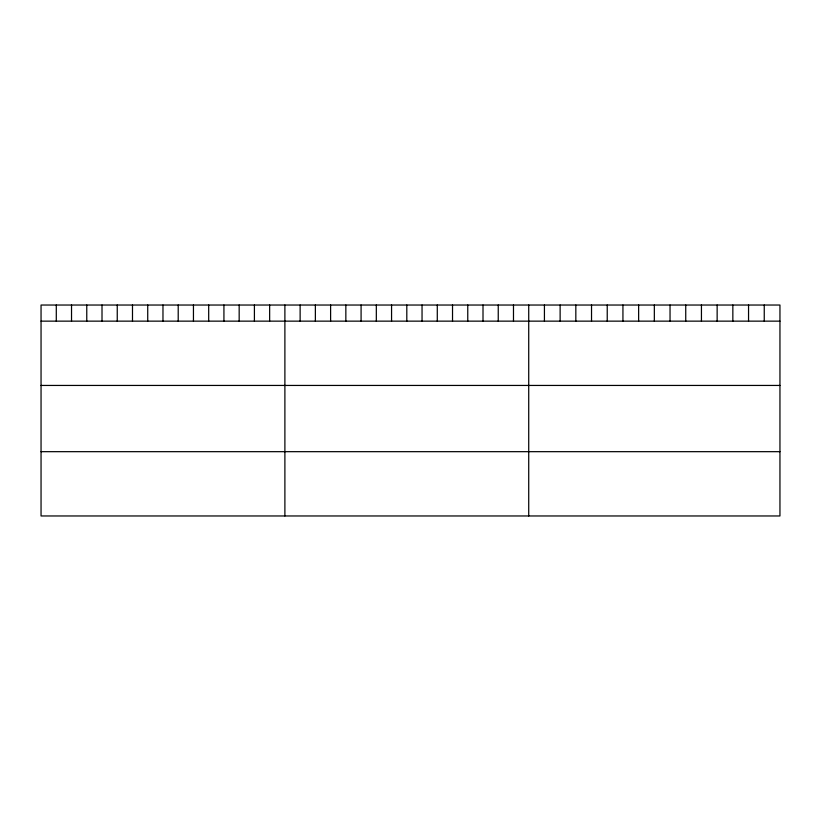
<?xml version="1.0" encoding="UTF-8"?>
<svg xmlns="http://www.w3.org/2000/svg" width="821" height="821" viewBox="0 0 821 821"><rect width="100%" height="100%" fill="white"/><g stroke="black" fill="none" stroke-linecap="round" stroke-linejoin="round"><path stroke-width="1.23" d="M779.95 321.144L779.95 515.968L41.05 515.968L41.05 305.032L779.95 305.032L779.95 321.144L41.05 321.144M41.05 385.439L779.95 385.439M41.05 451.673L779.95 451.673M764.248 305.032L764.248 321.144M748.547 305.032L748.547 321.144M732.845 305.032L732.845 321.144M717.144 305.032L717.144 321.144M701.442 305.032L701.442 321.144M685.74 305.032L685.74 321.144M670.039 305.032L670.039 321.144M654.337 305.032L654.337 321.144M638.635 305.032L638.635 321.144M622.934 305.032L622.934 321.144M607.232 305.032L607.232 321.144M591.531 305.032L591.531 321.144M575.829 305.032L575.829 321.144M560.127 305.032L560.127 321.144M544.426 305.032L544.426 321.144M528.724 305.032L528.724 515.968M513.484 305.032L513.484 321.144M498.244 305.032L498.244 321.144M483.005 305.032L483.005 321.144M467.765 305.032L467.765 321.144M452.525 305.032L452.525 321.144M437.285 305.032L437.285 321.144M422.045 305.032L422.045 321.144M406.805 305.032L406.805 321.144M391.566 305.032L391.566 321.144M376.326 305.032L376.326 321.144M361.086 305.032L361.086 321.144M345.846 305.032L345.846 321.144M330.606 305.032L330.606 321.144M315.367 305.032L315.367 321.144M300.127 305.032L300.127 321.144M284.887 305.032L284.887 515.968M269.647 305.032L269.647 321.144M254.407 305.032L254.407 321.144M239.168 305.032L239.168 321.144M223.928 305.032L223.928 321.144M208.688 305.032L208.688 321.144M193.448 305.032L193.448 321.144M178.208 305.032L178.208 321.144M162.969 305.032L162.969 321.144M147.729 305.032L147.729 321.144M132.489 305.032L132.489 321.144M117.249 305.032L117.249 321.144M102.009 305.032L102.009 321.144M86.769 305.032L86.769 321.144M71.53 305.032L71.53 321.144M56.29 305.032L56.29 321.144"/></g></svg>
